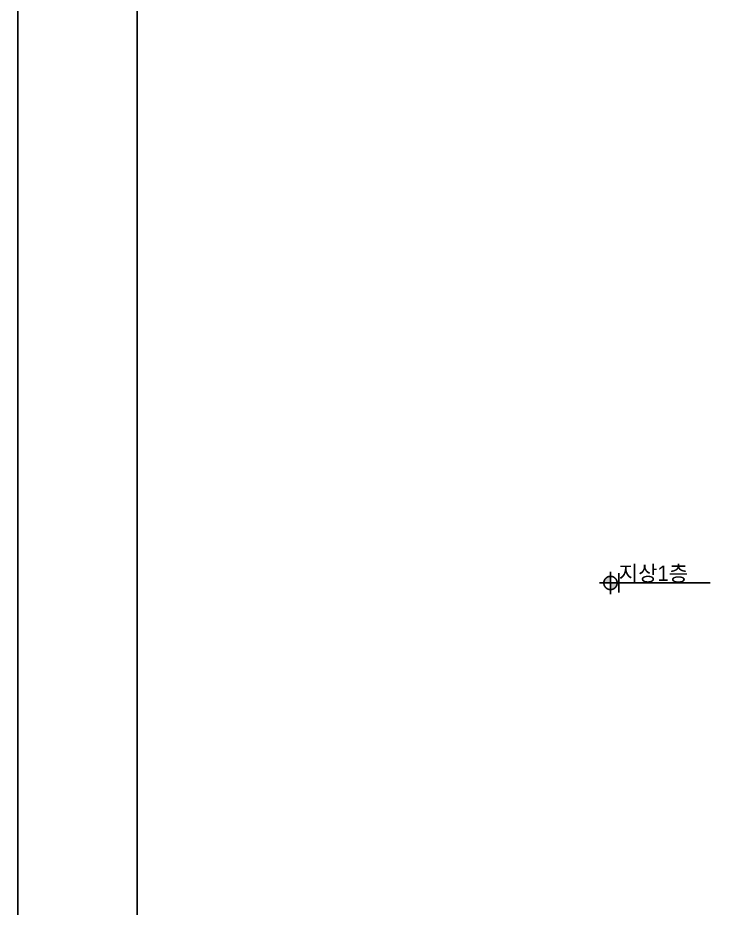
# Model space of a CAD drawing. Header units: millimetres. Extents: x 11948722 to 13111668, y -10771712 to -10232988.
# Drawn here: x 11948722 to 11959616, y -10570998 to -10557173 of the extents above; entities that cross this region are included whole.
import ezdxf
from ezdxf.enums import TextEntityAlignment as Align

# ---------------------------------------------------------------- set-up
doc = ezdxf.new("R2010")
doc.units = ezdxf.units.MM
doc.header["$LTSCALE"] = 150
doc.header["$MEASUREMENT"] = 0
doc.linetypes.add('Xref-계단단면도$0$CEN', pattern=[62, 60, -1, 0, -1])
doc.layers.get('Defpoints').update_dxf_attribs({"color": 117, "linetype": 'CONTINUOUS'})
for name, color, linetype in [('Xref-계단단면도$0$A-TXT-3.0', 3, 'CONTINUOUS'), ('Xref-계단단면도$0$SYM', 7, 'CONTINUOUS'), ('Xref-계단단면도$0$SYM-1', 7, 'CONTINUOUS')]:
    doc.layers.add(name, color=color, linetype=linetype)
doc.styles.add('Xref-계단단면도$0$돋움', font='')
doc.styles.get('Xref-계단단면도$0$돋움').set_extended_font_data('Dotum')

msp = doc.modelspace()

# ---------------------------------------------------------------- hatches: boundary and pattern name
at = {"layer": 'Xref-계단단면도$0$SYM', "linetype": 'Xref-계단단면도$0$CEN'}
h = msp.add_hatch(color=7, dxfattribs=at)
h.paths.add_polyline_path([(11958031.1, -10565948.2), (11957927.9, -10565948.2), (11957927.9, -10566051.4, 0.4142136)])
h.paths.add_polyline_path([(11957927.9, -10565844.9, 0.4142136), (11957824.7, -10565948.2), (11957927.9, -10565948.2)])

# ---------------------------------------------------------------- linework, layer by layer
at = {"layer": 'Defpoints'}
msp.add_line((11958055.9, -10566098.2), (11958055.9, -10565798.2), dxfattribs=at)
msp.add_line((11958055.9, -10566098.2), (11958055.9, -10565798.2), dxfattribs=at)
msp.add_line((11958055.9, -10566098.2), (11958055.9, -10565798.2), dxfattribs=at)
at = {"layer": 'Defpoints', "ltscale": 1200}
for points in [[(11948721.9, -10524473.7), (11993271.9, -10524473.7), (11993271.9, -10587473.7), (11948721.9, -10587473.7)], [(11950574.8, -10580798.7), (11991524.8, -10580798.7), (11991524.8, -10526273.7), (11950574.8, -10526273.7)]]:
    msp.add_lwpolyline(points, close=True, dxfattribs=at)
at = {"layer": 'Xref-계단단면도$0$SYM', "color": 7, "linetype": 'Xref-계단단면도$0$CEN'}
for p, q in [((11957927.9, -10565776.1), (11957927.9, -10566120.2)), ((11957755.9, -10565948.2), (11958099.9, -10565948.2))]:
    msp.add_line(p, q, dxfattribs=at)
msp.add_circle((11957927.9, -10565948.2), 103.2, dxfattribs=at)
at = {"layer": 'Xref-계단단면도$0$SYM-1', "color": 7}
msp.add_line((11957755.9, -10565948.2), (11959477.7, -10565948.2), dxfattribs=at)

# ---------------------------------------------------------------- texts
at = {"layer": 'Xref-계단단면도$0$A-TXT-3.0', "style": 'Xref-계단단면도$0$돋움'}
msp.add_text('지상1층', height=240, dxfattribs=at).set_placement((11958055.9, -10565798.2), align=Align.MIDDLE_LEFT)

doc.saveas('drawing.dxf')
